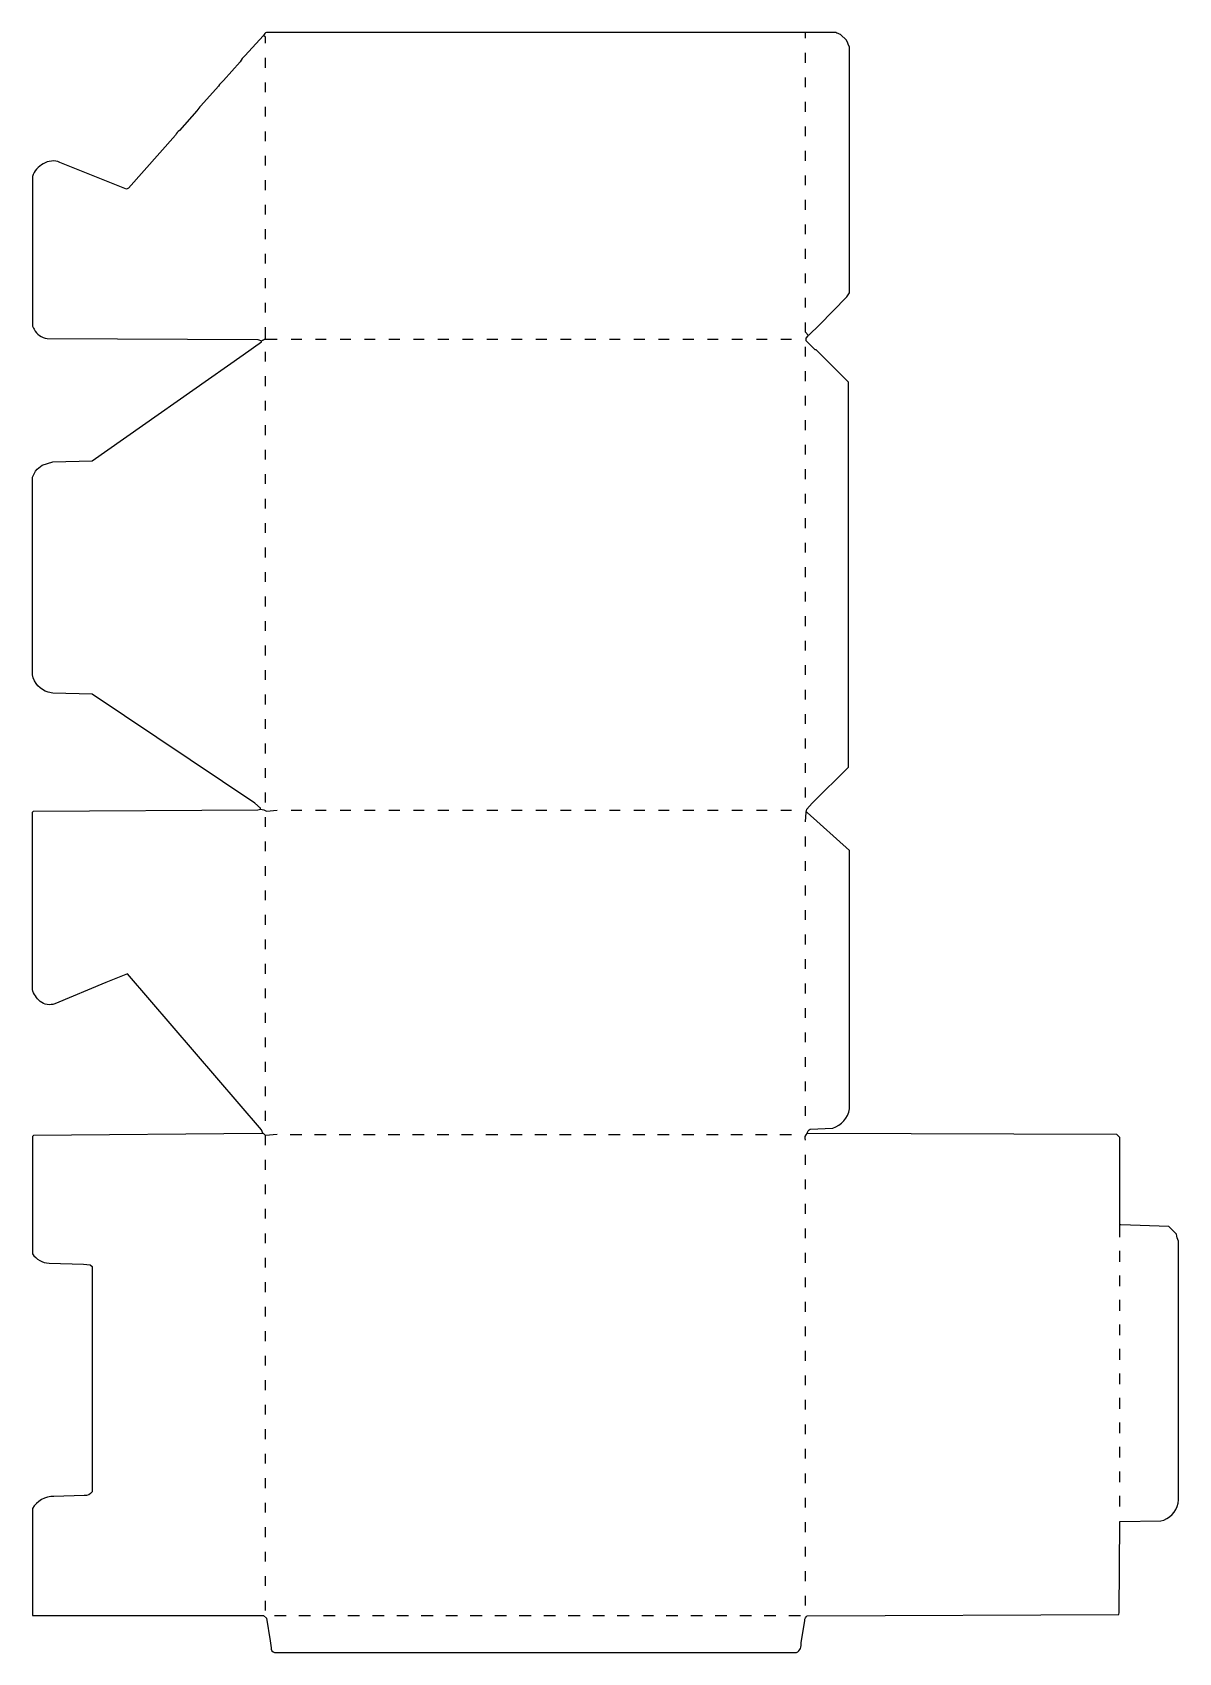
# Model space of a CAD drawing. Extents: x 60 to 1230, y 85 to 1739.
import ezdxf

# ---------------------------------------------------------------- set-up
doc = ezdxf.new("R2010")
doc.units = 0
doc.layers.get('0').update_dxf_attribs({"linetype": 'CONTINUOUS'})

msp = doc.modelspace()

# ---------------------------------------------------------------- linework, layer by layer
at = {"color": 250, "linetype": 'CONTINUOUS'}
for points in [[(849, 933), (850, 943), (850.352941, 945.911765), (856, 952), (893, 989), (893, 1382), (860, 1415), (859, 1415), (850, 1424), (850, 1427), (851.8, 1429.1), (852, 1430), (852.9, 1430.2), (863, 1440), (891.2, 1468.9), (892, 1470), (894, 1473), (894, 1724), (892.7, 1726.9), (892.2, 1728.1), (891, 1731), (885, 1737, -0.078207), (880, 1739), (299, 1739, 0.226662), (296, 1736), (277, 1715, 0.087559), (272, 1709), (255, 1690, 0.087559), (250, 1684), (232, 1664, 0.083767), (228, 1659), (210, 1639, 0.083767), (206, 1634), (158, 1580), (156, 1579), (88.1, 1606.3, 0.252275), (71.1, 1604.8, 0.19836), (60, 1592), (60, 1439), (61.2, 1437.1), (61.8, 1435.9, 0.248929), (75.002304, 1426.497675), (289.997696, 1425.502325), (294, 1424, -0.120666), (298, 1426), (310, 1426)], [(293, 946), (293, 947), (287.153846, 952.230769), (120.988109, 1063.512485), (81.011891, 1064.487515), (76.076923, 1065.384615, -0.266422), (60, 1083), (60, 1285), (63, 1291), (65, 1293), (69.9, 1297.2), (81.011891, 1300.512485), (120.988109, 1301.487515), (275.1, 1409.8), (293.8, 1423.1), (294, 1424)], [(295, 615, 0.157898), (293.752941, 618.788235), (157, 778), (134.9, 769.2), (82.9, 747.3, -0.255801), (67.9, 749.8, -0.148219), (60, 762), (60, 943), (61, 944), (289.997826, 945.497807), (293, 946, -0.120666), (299, 944), (310, 945)], [(849, 608, -0.303531), (851, 615, -0.324663), (854.019931, 619.521664), (876.980069, 620.478336, 0.293069), (894, 640), (894, 904), (850.783186, 942.752212), (850, 943)], [(310, 614), (298, 613), (296, 615), (295, 615), (294.1, 614.8), (61, 613), (60, 612), (60, 492, 0.22624), (77.013866, 482.485318), (112.053846, 481.430769), (119, 481), (121, 479), (121, 249, -0.288504), (112.984878, 245.483902), (82.015122, 244.516098, 0.26321), (60, 232), (60, 123), (296, 123), (299, 120), (302.58, 96.94), (303.615385, 89.923077, 0.316159), (307, 85), (840, 85, 0.321528), (844.594595, 95.067568), (848.405405, 117.932432, -0.250784), (851.001562, 122.501572), (1168.993711, 123.99996), (1169.505375, 126.005262), (1170, 219), (1211.988649, 219.488108), (1214.9, 220.3, 0.298488), (1230, 241), (1230, 505, -0.087699), (1228, 512), (1220, 520), (1170.9, 521.8), (1170, 522)]]:
    msp.add_lwpolyline(points, format="xyb", dxfattribs=at)
for points in [[(849, 1733), (849, 1739)], [(298, 1728), (298, 1734), (296, 1736)], [(298, 1703), (298, 1713)], [(849, 1708), (849, 1718)], [(298, 1678), (298, 1688)], [(849, 1683), (849, 1693)], [(298, 1653), (298, 1663)], [(849, 1658), (849, 1668)], [(298, 1628), (298, 1638)], [(849, 1633), (849, 1643)], [(298, 1603), (298, 1613)], [(849, 1608), (849, 1618)], [(298, 1578), (298, 1588)], [(849, 1583), (849, 1593)], [(298, 1553), (298, 1563)], [(849, 1558), (849, 1568)], [(849, 1533), (849, 1543)], [(298, 1528), (298, 1538)], [(298, 1503), (298, 1513)], [(849, 1508), (849, 1518)], [(849, 1483), (849, 1493)], [(298, 1478), (298, 1488)], [(298, 1453), (298, 1463)], [(849, 1458), (849, 1468)], [(852, 1430), (849, 1433), (849, 1443)], [(298, 1426), (298, 1438)], [(324, 1426), (335, 1426)], [(349, 1426), (360, 1426)], [(374, 1426), (385, 1426)], [(399, 1426), (410, 1426)], [(424, 1426), (435, 1426)], [(449, 1426), (460, 1426)], [(474, 1426), (485, 1426)], [(499, 1426), (510, 1426)], [(524, 1426), (535, 1426)], [(549, 1426), (560, 1426)], [(574, 1426), (585, 1426)], [(599, 1426), (610, 1426)], [(624, 1426), (635, 1426)], [(649, 1426), (660, 1426)], [(674, 1426), (685, 1426)], [(699, 1426), (710, 1426)], [(724, 1426), (735, 1426)], [(749, 1426), (760, 1426)], [(774, 1426), (785, 1426)], [(799, 1426), (810, 1426)], [(824, 1426), (835, 1426)], [(298, 1403), (298, 1413)], [(849, 1408), (849, 1418)], [(849, 1383), (849, 1393)], [(298, 1378), (298, 1388)], [(298, 1353), (298, 1363)], [(849, 1358), (849, 1368)], [(849, 1333), (849, 1343)], [(298, 1328), (298, 1338)], [(298, 1303), (298, 1313)], [(849, 1308), (849, 1318)], [(849, 1283), (849, 1293)], [(298, 1278), (298, 1288)], [(298, 1253), (298, 1263)], [(849, 1258), (849, 1268)], [(849, 1233), (849, 1243)], [(298, 1228), (298, 1238)], [(298, 1203), (298, 1213)], [(849, 1208), (849, 1218)], [(849, 1183), (849, 1193)], [(298, 1178), (298, 1188)], [(298, 1153), (298, 1163)], [(849, 1158), (849, 1168)], [(849, 1133), (849, 1143)], [(298, 1128), (298, 1138)], [(298, 1103), (298, 1113)], [(849, 1108), (849, 1118)], [(849, 1083), (849, 1093)], [(298, 1078), (298, 1088)], [(298, 1053), (298, 1063)], [(849, 1058), (849, 1068)], [(849, 1033), (849, 1043)], [(298, 1028), (298, 1038)], [(298, 1003), (298, 1013)], [(849, 1008), (849, 1018)], [(849, 983), (849, 993)], [(298, 978), (298, 988)], [(298, 953), (298, 963)], [(849, 958), (849, 968)], [(324, 945), (335, 945)], [(349, 945), (360, 945)], [(374, 945), (385, 945)], [(399, 945), (410, 945)], [(424, 945), (435, 945)], [(449, 945), (460, 945)], [(474, 945), (485, 945)], [(499, 945), (510, 945)], [(524, 945), (535, 945)], [(549, 945), (560, 945)], [(574, 945), (585, 945)], [(599, 945), (610, 945)], [(624, 945), (635, 945)], [(649, 945), (660, 945)], [(674, 945), (685, 945)], [(699, 945), (710, 945)], [(724, 945), (735, 945)], [(749, 945), (760, 945)], [(774, 945), (785, 945)], [(799, 945), (810, 945)], [(824, 945), (835, 945)], [(298, 928), (298, 938)], [(298, 903), (298, 913)], [(849, 908), (849, 918)], [(298, 878), (298, 888)], [(849, 883), (849, 893)], [(298, 853), (298, 863)], [(849, 858), (849, 868)], [(298, 828), (298, 838)], [(849, 833), (849, 843)], [(298, 803), (298, 813)], [(849, 808), (849, 818)], [(298, 778), (298, 788)], [(849, 783), (849, 793)], [(298, 753), (298, 763)], [(849, 758), (849, 768)], [(298, 728), (298, 738)], [(849, 733), (849, 743)], [(298, 703), (298, 713)], [(849, 708), (849, 718)], [(298, 678), (298, 688)], [(849, 683), (849, 693)], [(298, 653), (298, 663)], [(849, 658), (849, 668)], [(298, 628), (298, 638)], [(849, 633), (849, 643)], [(298, 603), (298, 613)], [(323, 614), (335, 614)], [(348, 614), (360, 614)], [(373, 614), (385, 614)], [(398, 614), (410, 614)], [(423, 614), (435, 614)], [(448, 614), (460, 614)], [(473, 614), (485, 614)], [(498, 614), (510, 614)], [(523, 614), (535, 614)], [(548, 614), (560, 614)], [(573, 614), (585, 614)], [(598, 614), (610, 614)], [(623, 614), (635, 614)], [(648, 614), (660, 614)], [(673, 614), (685, 614)], [(698, 614), (710, 614)], [(723, 614), (735, 614)], [(748, 614), (760, 614)], [(773, 614), (785, 614)], [(798, 614), (810, 614)], [(823, 614), (835, 614)], [(1170, 509), (1170, 522), (1170, 611), (1167, 614), (851.9, 614.8), (851, 615)], [(298, 578), (298, 588)], [(849, 583), (849, 593)], [(298, 553), (298, 563)], [(849, 558), (849, 568)], [(298, 528), (298, 538)], [(849, 533), (849, 543)], [(298, 503), (298, 513)], [(849, 508), (849, 518)], [(298, 478), (298, 488)], [(849, 483), (849, 493)], [(1170, 484), (1170, 495)], [(849, 458), (849, 468)], [(1170, 459), (1170, 470)], [(298, 453), (298, 463)], [(298, 428), (298, 438)], [(849, 433), (849, 443)], [(1170, 434), (1170, 445)], [(849, 408), (849, 418)], [(1170, 409), (1170, 420)], [(298, 403), (298, 413)], [(298, 378), (298, 388)], [(849, 383), (849, 393)], [(1170, 384), (1170, 395)], [(849, 358), (849, 368)], [(1170, 359), (1170, 370)], [(298, 353), (298, 363)], [(298, 328), (298, 338)], [(849, 333), (849, 343)], [(1170, 334), (1170, 345)], [(849, 308), (849, 318)], [(1170, 309), (1170, 320)], [(298, 303), (298, 313)], [(298, 278), (298, 288)], [(849, 283), (849, 293)], [(1170, 284), (1170, 295)], [(849, 258), (849, 268)], [(1170, 259), (1170, 270)], [(298, 253), (298, 263)], [(298, 228), (298, 238)], [(849, 233), (849, 243)], [(1170, 234), (1170, 245)], [(849, 208), (849, 218)], [(298, 203), (298, 213)], [(298, 178), (298, 188)], [(849, 183), (849, 193)], [(849, 158), (849, 168)], [(298, 153), (298, 163)], [(298, 128), (298, 138)], [(849, 133), (849, 143)], [(307, 123), (319, 123)], [(332, 123), (344, 123)], [(357, 123), (369, 123)], [(382, 123), (394, 123)], [(407, 123), (419, 123)], [(432, 123), (444, 123)], [(457, 123), (469, 123)], [(482, 123), (494, 123)], [(507, 123), (519, 123)], [(532, 123), (544, 123)], [(557, 123), (569, 123)], [(582, 123), (594, 123)], [(607, 123), (619, 123)], [(632, 123), (644, 123)], [(657, 123), (669, 123)], [(682, 123), (694, 123)], [(707, 123), (719, 123)], [(732, 123), (744, 123)], [(757, 123), (769, 123)], [(782, 123), (794, 123)], [(807, 123), (819, 123)], [(832, 123), (844, 123)]]:
    msp.add_lwpolyline(points, dxfattribs=at)

doc.saveas('drawing.dxf')
